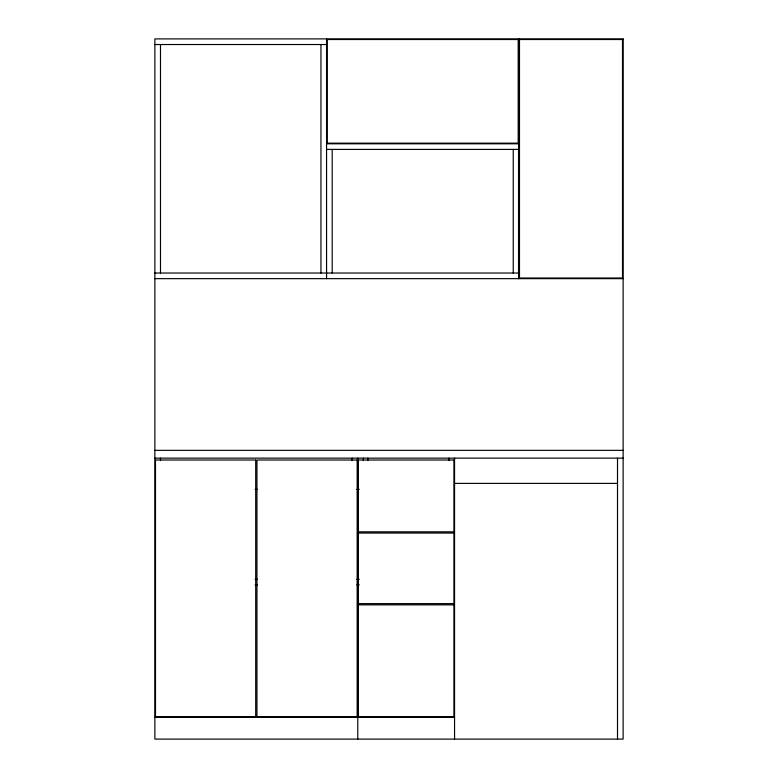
<?xml version="1.0" encoding="UTF-8"?>
<svg xmlns="http://www.w3.org/2000/svg" width="778" height="778" viewBox="0 0 778 778"><rect width="100%" height="100%" fill="white"/><g stroke="black" fill="none" stroke-linecap="round" stroke-linejoin="round"><path stroke-width="1.17" d="M154.871 44.521L326.566 44.521M326.566 143.794L518.868 143.794M326.566 149.405L518.868 149.405M154.871 273.029L518.868 273.029M154.871 278.65L623.129 278.65M154.871 450.345L623.129 450.345M154.871 458.145L623.129 458.145M454.556 483.391L617.508 483.391M255.038 489.362L257.469 489.362M356.859 489.362L359.29 489.362M255.038 579.27L257.469 579.27M356.859 579.27L359.29 579.27M255.038 584.891L257.469 584.891M356.859 584.891L359.29 584.891M154.871 717.248L454.556 717.248M617.508 458.145L617.508 739.1M518.868 38.9L518.868 278.65M518.547 38.9L518.547 278.65M513.247 149.405L513.247 273.029M454.556 458.145L454.556 739.1M448.935 458.145L448.935 460.576M367.77 458.145L367.77 460.547M363.404 458.145L363.404 460.576M357.783 458.145L357.783 739.1M352.162 458.145L352.162 460.576M332.187 149.405L332.187 273.029M326.566 38.9L326.566 278.65M320.944 44.521L320.944 273.029M160.492 44.521L160.492 273.029M160.492 458.145L160.492 460.576M623.129 38.9L154.871 38.9L154.871 739.1L623.129 739.1L623.129 38.9M518.236 39.522L327.188 39.522L327.188 143.162L518.236 143.162L518.236 39.522M622.507 39.522L519.49 39.522L519.49 278.018L622.507 278.018L622.507 39.522M255.699 460.022L155.493 460.022L155.493 716.626L255.699 716.626L255.699 460.022M357.16 460.022L256.954 460.022L256.954 716.626L357.16 716.626L357.16 460.022M453.934 460.022L358.405 460.022L358.405 531.821L453.934 531.821L453.934 460.022M453.934 533.066L358.405 533.066L358.405 603.621L453.934 603.621L453.934 533.066M453.934 604.866L358.405 604.866L358.405 716.626L453.934 716.626L453.934 604.866"/></g></svg>
